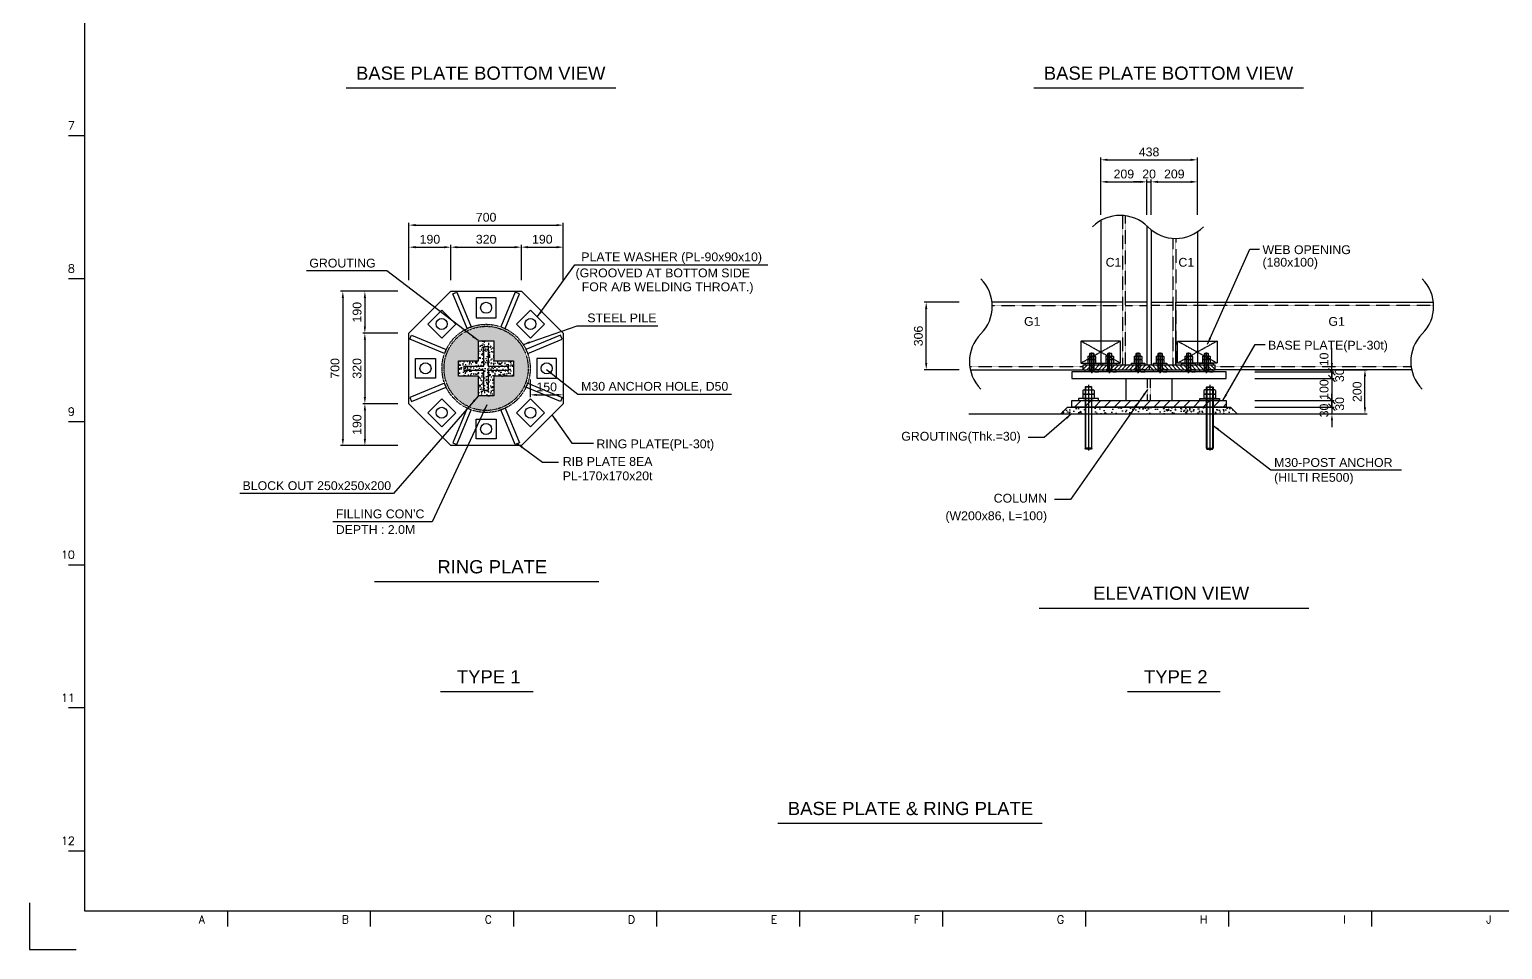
# Model space of a CAD drawing. Header units: millimetres. Extents: x 376548 to 485787, y -156716 to -17718.
# Drawn here: x 388819 to 395502, y -89041 to -84866 of the extents above; entities that cross this region are included whole.
import ezdxf
from ezdxf.enums import TextEntityAlignment as Align

# ---------------------------------------------------------------- set-up
doc = ezdxf.new("R2010")
doc.units = ezdxf.units.MM
doc.header["$LTSCALE"] = 2
doc.linetypes.add('CENTER', pattern=[2, 1.25, -0.25, 0.25, -0.25])
doc.linetypes.add('HIDDEN', pattern=[0.375, 0.25, -0.125])
doc.layers.get('Defpoints').update_dxf_attribs({"color": 250})
for name, color, linetype in [('C_CEN', 1, 'CENTER'), ('C_COLUMN-01', 2, 'Continuous'), ('C_GIRDER', 2, 'Continuous'), ('C_HAT', 253, 'Continuous'), ('C_TEXT_01', 2, 'Continuous'), ('DIM-SCALE', 7, 'Continuous'), ('PLATE', 2, 'Continuous'), ('TAN-TIT', 30, 'Continuous'), ('TITLE', 7, 'Continuous'), ('나사산', 1, 'Continuous'), ('중심선', 1, 'CENTER')]:
    doc.layers.add(name, color=color, linetype=linetype)
doc.styles.add('Arial', font='arial.ttf')
doc.styles.add('COM', font='COMPLEX', dxfattribs={"height": 5})
doc.dimstyles.new('일반도면_0010', dxfattribs={"dimtxt": 40, "dimasz": 30, "dimexe": 10, "dimexo": 50, "dimgap": 15, "dimtad": 1, "dimdec": 0, "dimzin": 0, "dimdsep": 46, "dimtxsty": 'Arial', "dimcen": -50, "dimclrd": 7, "dimclre": 7, "dimclrt": 2, "dimadec": 8, "dimazin": 0, "dimtfac": 1, "dimtdec": 0, "dimtix": 1, "dimtmove": 2, "dimatfit": 3, "dimfxl": 1, "dimtolj": 1, "dimtzin": 0, "dimarcsym": 0})

# ---------------------------------------------------------------- blocks, each defined once
blk = doc.blocks.new('*D138')
at = {"layer": 'Defpoints', "color": 0}
for p in [(390540.7, -86054.1), (390340.7, -86244.1), (390540.7, -86244.1)]:
    blk.add_point(p, dxfattribs=at)
at = {"layer": 'DIM-SCALE', "color": 7, "lineweight": -2}
for p, q in [((390490.7, -86054.1), (390330.7, -86054.1)), ((390340.7, -86084.1), (390340.7, -86214.1)), ((390490.7, -86244.1), (390330.7, -86244.1))]:
    blk.add_line(p, q, dxfattribs=at)
at = {"layer": 'DIM-SCALE', "color": 7}
for points in [[(390335.7, -86084.1), (390345.7, -86084.1), (390340.7, -86054.1)], [(390335.7, -86214.1), (390345.7, -86214.1), (390340.7, -86244.1)]]:
    blk.add_solid(points, dxfattribs=at)
at = {"layer": 'DIM-SCALE', "color": 2, "insert": (390305.3, -86149.1), "char_height": 40, "attachment_point": 5, "rotation": 90, "style": 'Arial'}
blk.add_mtext('\\A1;190', dxfattribs=at)
blk = doc.blocks.new('*D139')
at = {"layer": 'Defpoints', "color": 0}
for p in [(390540.7, -86244.1), (390340.7, -86564.1), (390540.7, -86564.1)]:
    blk.add_point(p, dxfattribs=at)
at = {"layer": 'DIM-SCALE', "color": 7, "lineweight": -2}
for p, q in [((390490.7, -86244.1), (390330.7, -86244.1)), ((390340.7, -86274.1), (390340.7, -86534.1)), ((390490.7, -86564.1), (390330.7, -86564.1))]:
    blk.add_line(p, q, dxfattribs=at)
at = {"layer": 'DIM-SCALE', "color": 7}
for points in [[(390335.7, -86274.1), (390345.7, -86274.1), (390340.7, -86244.1)], [(390335.7, -86534.1), (390345.7, -86534.1), (390340.7, -86564.1)]]:
    blk.add_solid(points, dxfattribs=at)
at = {"layer": 'DIM-SCALE', "color": 2, "insert": (390305.3, -86404.1), "char_height": 40, "attachment_point": 5, "rotation": 90, "style": 'Arial'}
blk.add_mtext('\\A1;320', dxfattribs=at)
blk = doc.blocks.new('*D140')
at = {"layer": 'Defpoints', "color": 0}
for p in [(390540.7, -86564.1), (390340.7, -86754.1), (390540.7, -86754.1)]:
    blk.add_point(p, dxfattribs=at)
at = {"layer": 'DIM-SCALE', "color": 7, "lineweight": -2}
for p, q in [((390490.7, -86564.1), (390330.7, -86564.1)), ((390340.7, -86594.1), (390340.7, -86724.1)), ((390490.7, -86754.1), (390330.7, -86754.1))]:
    blk.add_line(p, q, dxfattribs=at)
at = {"layer": 'DIM-SCALE', "color": 7}
for points in [[(390335.7, -86594.1), (390345.7, -86594.1), (390340.7, -86564.1)], [(390335.7, -86724.1), (390345.7, -86724.1), (390340.7, -86754.1)]]:
    blk.add_solid(points, dxfattribs=at)
at = {"layer": 'DIM-SCALE', "color": 2, "insert": (390305.3, -86659.1), "char_height": 40, "attachment_point": 5, "rotation": 90, "style": 'Arial'}
blk.add_mtext('\\A1;190', dxfattribs=at)
blk = doc.blocks.new('*D141')
at = {"layer": 'Defpoints', "color": 0}
for p in [(390540.7, -86054.1), (390240.7, -86754.1), (390540.7, -86754.1)]:
    blk.add_point(p, dxfattribs=at)
at = {"layer": 'DIM-SCALE', "color": 7, "lineweight": -2}
for p, q in [((390490.7, -86054.1), (390230.7, -86054.1)), ((390240.7, -86084.1), (390240.7, -86724.1)), ((390490.7, -86754.1), (390230.7, -86754.1))]:
    blk.add_line(p, q, dxfattribs=at)
at = {"layer": 'DIM-SCALE', "color": 7}
for points in [[(390235.7, -86084.1), (390245.7, -86084.1), (390240.7, -86054.1)], [(390235.7, -86724.1), (390245.7, -86724.1), (390240.7, -86754.1)]]:
    blk.add_solid(points, dxfattribs=at)
at = {"layer": 'DIM-SCALE', "color": 2, "insert": (390205.3, -86404.1), "char_height": 40, "attachment_point": 5, "rotation": 90, "style": 'Arial'}
blk.add_mtext('\\A1;700', dxfattribs=at)
blk = doc.blocks.new('*D142')
at = {"layer": 'Defpoints', "color": 0}
for p in [(390730.7, -85854.1), (390540.7, -86054.1), (390730.7, -86054.1)]:
    blk.add_point(p, dxfattribs=at)
at = {"layer": 'DIM-SCALE', "color": 7, "lineweight": -2}
for p, q in [((390540.7, -86004.1), (390540.7, -85844.1)), ((390570.7, -85854.1), (390700.7, -85854.1)), ((390730.7, -86004.1), (390730.7, -85844.1))]:
    blk.add_line(p, q, dxfattribs=at)
at = {"layer": 'DIM-SCALE', "color": 7}
for points in [[(390570.7, -85849.1), (390570.7, -85859.1), (390540.7, -85854.1)], [(390700.7, -85849.1), (390700.7, -85859.1), (390730.7, -85854.1)]]:
    blk.add_solid(points, dxfattribs=at)
at = {"layer": 'DIM-SCALE', "color": 2, "insert": (390635.7, -85818.6), "char_height": 40, "attachment_point": 5, "style": 'Arial'}
blk.add_mtext('\\A1;190', dxfattribs=at)
blk = doc.blocks.new('*D143')
at = {"layer": 'Defpoints', "color": 0}
for p in [(391050.7, -85854.1), (390730.7, -86054.1), (391050.7, -86054.1)]:
    blk.add_point(p, dxfattribs=at)
at = {"layer": 'DIM-SCALE', "color": 7, "lineweight": -2}
for p, q in [((390730.7, -86004.1), (390730.7, -85844.1)), ((390760.7, -85854.1), (391020.7, -85854.1)), ((391050.7, -86004.1), (391050.7, -85844.1))]:
    blk.add_line(p, q, dxfattribs=at)
at = {"layer": 'DIM-SCALE', "color": 7}
for points in [[(390760.7, -85849.1), (390760.7, -85859.1), (390730.7, -85854.1)], [(391020.7, -85849.1), (391020.7, -85859.1), (391050.7, -85854.1)]]:
    blk.add_solid(points, dxfattribs=at)
at = {"layer": 'DIM-SCALE', "color": 2, "insert": (390890.7, -85818.6), "char_height": 40, "attachment_point": 5, "style": 'Arial'}
blk.add_mtext('\\A1;320', dxfattribs=at)
blk = doc.blocks.new('*D144')
at = {"layer": 'Defpoints', "color": 0}
for p in [(391240.7, -85854.1), (391050.7, -86054.1), (391240.7, -86054.1)]:
    blk.add_point(p, dxfattribs=at)
at = {"layer": 'DIM-SCALE', "color": 7, "lineweight": -2}
for p, q in [((391050.7, -86004.1), (391050.7, -85844.1)), ((391080.7, -85854.1), (391210.7, -85854.1)), ((391240.7, -86004.1), (391240.7, -85844.1))]:
    blk.add_line(p, q, dxfattribs=at)
at = {"layer": 'DIM-SCALE', "color": 7}
for points in [[(391080.7, -85849.1), (391080.7, -85859.1), (391050.7, -85854.1)], [(391210.7, -85849.1), (391210.7, -85859.1), (391240.7, -85854.1)]]:
    blk.add_solid(points, dxfattribs=at)
at = {"layer": 'DIM-SCALE', "color": 2, "insert": (391145.7, -85818.6), "char_height": 40, "attachment_point": 5, "style": 'Arial'}
blk.add_mtext('\\A1;190', dxfattribs=at)
blk = doc.blocks.new('*D145')
at = {"layer": 'Defpoints', "color": 0}
for p in [(391240.7, -85754.1), (390540.7, -86054.1), (391240.7, -86054.1)]:
    blk.add_point(p, dxfattribs=at)
at = {"layer": 'DIM-SCALE', "color": 7, "lineweight": -2}
for p, q in [((390540.7, -86004.1), (390540.7, -85744.1)), ((391240.7, -86004.1), (391240.7, -85744.1)), ((390570.7, -85754.1), (391210.7, -85754.1))]:
    blk.add_line(p, q, dxfattribs=at)
at = {"layer": 'DIM-SCALE', "color": 7}
for points in [[(390570.7, -85749.1), (390570.7, -85759.1), (390540.7, -85754.1)], [(391210.7, -85749.1), (391210.7, -85759.1), (391240.7, -85754.1)]]:
    blk.add_solid(points, dxfattribs=at)
at = {"layer": 'DIM-SCALE', "color": 2, "insert": (390890.7, -85718.6), "char_height": 40, "attachment_point": 5, "style": 'Arial'}
blk.add_mtext('\\A1;700', dxfattribs=at)
blk = doc.blocks.new('*D146')
at = {"layer": 'Defpoints', "color": 0}
for p in [(391090.7, -86404.1), (391240.7, -86404.1), (391240.7, -86524.1)]:
    blk.add_point(p, dxfattribs=at)
at = {"layer": 'DIM-SCALE', "color": 7, "lineweight": -2}
for p, q in [((391090.7, -86454.1), (391090.7, -86534.1)), ((391240.7, -86454.1), (391240.7, -86534.1)), ((391120.7, -86524.1), (391210.7, -86524.1))]:
    blk.add_line(p, q, dxfattribs=at)
at = {"layer": 'DIM-SCALE', "color": 7}
for points in [[(391120.7, -86519.1), (391120.7, -86529.1), (391090.7, -86524.1)], [(391210.7, -86519.1), (391210.7, -86529.1), (391240.7, -86524.1)]]:
    blk.add_solid(points, dxfattribs=at)
at = {"layer": 'DIM-SCALE', "color": 2, "insert": (391165.7, -86488.6), "char_height": 40, "attachment_point": 5, "style": 'Arial'}
blk.add_mtext('\\A1;150', dxfattribs=at)
blk = doc.blocks.new('BORDER')
at = {"layer": 'TAN-TIT'}
for p, q in [((498, 16468), (498, 352)), ((498, 7383), (353, 7383)), ((498, 6085), (353, 6085)), ((498, 4787), (353, 4787)), ((498, 3489), (353, 3489)), ((498, 2192), (353, 2192)), ((498, 894), (353, 894)), ((498, 352), (23282, 352)), ((1796, 352), (1796, 208)), ((3093, 352), (3093, 208)), ((4391, 352), (4391, 208)), ((5689, 352), (5689, 208)), ((6987, 352), (6987, 208)), ((8285, 352), (8285, 208)), ((9583, 352), (9583, 208)), ((10881, 352), (10881, 208)), ((12178, 352), (12178, 208))]:
    blk.add_line(p, q, dxfattribs=at)
at = {"layer": 'TAN-TIT', "linetype": 'Continuous'}
for p, q in [((0, 424), (0, 0)), ((0, 0), (424, 0))]:
    blk.add_line(p, q, dxfattribs=at)
at = {"layer": 'TAN-TIT', "style": 'COM'}
for s, p in [('7', (411, 7441)), ('8', (411, 6143)), ('9', (411, 4845)), ('10', (411, 3547)), ('11', (411, 2249)), ('12', (411, 951))]:
    blk.add_text(s, height=72.1, dxfattribs=at).set_placement(p, align=Align.RIGHT)
for s, p in [('A', (1536, 237)), ('B', (2834, 237)), ('C', (4132, 237)), ('D', (5430, 237)), ('E', (6727, 237)), ('F', (8025, 237)), ('G', (9323, 237)), ('H', (10621, 237)), ('I', (11919, 237)), ('J', (13217, 237))]:
    blk.add_text(s, height=72.1, dxfattribs=at).set_placement(p)
blk = doc.blocks.new('*D1009')
at = {"layer": 'Defpoints', "color": 0}
for p in [(392887.4, -86104), (393087.4, -86104), (393087.4, -86410)]:
    blk.add_point(p, dxfattribs=at)
at = {"layer": 'DIM-SCALE', "color": 7, "lineweight": -2}
for p, q in [((393037.4, -86104), (392877.4, -86104)), ((392887.4, -86380), (392887.4, -86134)), ((393037.4, -86410), (392877.4, -86410))]:
    blk.add_line(p, q, dxfattribs=at)
at = {"layer": 'DIM-SCALE', "color": 7}
for points in [[(392882.4, -86134), (392892.4, -86134), (392887.4, -86104)], [(392882.4, -86380), (392892.4, -86380), (392887.4, -86410)]]:
    blk.add_solid(points, dxfattribs=at)
at = {"layer": 'DIM-SCALE', "color": 2, "insert": (392852, -86257), "char_height": 40, "attachment_point": 5, "rotation": 90, "style": 'Arial'}
blk.add_mtext('\\A1;306', dxfattribs=at)
blk = doc.blocks.new('*D1010')
at = {"layer": 'Defpoints', "color": 0}
for p in [(393888.6, -85557.8), (393679.6, -85757.8), (393888.6, -85757.8)]:
    blk.add_point(p, dxfattribs=at)
at = {"layer": 'DIM-SCALE', "color": 7, "lineweight": -2}
for p, q in [((393679.6, -85707.8), (393679.6, -85547.8)), ((393709.6, -85557.8), (393858.6, -85557.8)), ((393888.6, -85707.8), (393888.6, -85547.8))]:
    blk.add_line(p, q, dxfattribs=at)
at = {"layer": 'DIM-SCALE', "color": 7}
for points in [[(393709.6, -85552.8), (393709.6, -85562.8), (393679.6, -85557.8)], [(393858.6, -85552.8), (393858.6, -85562.8), (393888.6, -85557.8)]]:
    blk.add_solid(points, dxfattribs=at)
at = {"layer": 'DIM-SCALE', "color": 2, "insert": (393784.1, -85522.4), "char_height": 40, "attachment_point": 5, "style": 'Arial'}
blk.add_mtext('\\A1;209', dxfattribs=at)
blk = doc.blocks.new('*D1011')
at = {"layer": 'Defpoints', "color": 0}
for p in [(393908.6, -85557.8), (393888.6, -85757.8), (393908.6, -85757.8)]:
    blk.add_point(p, dxfattribs=at)
at = {"layer": 'DIM-SCALE', "color": 7, "lineweight": -2}
for p, q in [((393858.6, -85557.8), (393828.6, -85557.8)), ((393888.6, -85707.8), (393888.6, -85547.8)), ((393888.6, -85557.8), (393908.6, -85557.8)), ((393908.6, -85707.8), (393908.6, -85547.8)), ((393938.6, -85557.8), (393968.6, -85557.8))]:
    blk.add_line(p, q, dxfattribs=at)
at = {"layer": 'DIM-SCALE', "color": 7}
for points in [[(393858.6, -85552.8), (393858.6, -85562.8), (393888.6, -85557.8)], [(393938.6, -85552.8), (393938.6, -85562.8), (393908.6, -85557.8)]]:
    blk.add_solid(points, dxfattribs=at)
at = {"layer": 'DIM-SCALE', "color": 2, "insert": (393898.6, -85522.4), "char_height": 40, "attachment_point": 5, "style": 'Arial'}
blk.add_mtext('\\A1;20', dxfattribs=at)
blk = doc.blocks.new('*D1012')
at = {"layer": 'Defpoints', "color": 0}
for p in [(394117.6, -85557.8), (393908.6, -85757.8), (394117.6, -85757.8)]:
    blk.add_point(p, dxfattribs=at)
at = {"layer": 'DIM-SCALE', "color": 7, "lineweight": -2}
for p, q in [((393908.6, -85707.8), (393908.6, -85547.8)), ((393938.6, -85557.8), (394087.6, -85557.8)), ((394117.6, -85707.8), (394117.6, -85547.8))]:
    blk.add_line(p, q, dxfattribs=at)
at = {"layer": 'DIM-SCALE', "color": 7}
for points in [[(393938.6, -85552.8), (393938.6, -85562.8), (393908.6, -85557.8)], [(394087.6, -85552.8), (394087.6, -85562.8), (394117.6, -85557.8)]]:
    blk.add_solid(points, dxfattribs=at)
at = {"layer": 'DIM-SCALE', "color": 2, "insert": (394013.1, -85522.4), "char_height": 40, "attachment_point": 5, "style": 'Arial'}
blk.add_mtext('\\A1;209', dxfattribs=at)
blk = doc.blocks.new('*D1013')
at = {"layer": 'Defpoints', "color": 0}
for p in [(394117.6, -85457.8), (393679.6, -85757.8), (394117.6, -85757.8)]:
    blk.add_point(p, dxfattribs=at)
at = {"layer": 'DIM-SCALE', "color": 7, "lineweight": -2}
for p, q in [((393679.6, -85707.8), (393679.6, -85447.8)), ((393709.6, -85457.8), (394087.6, -85457.8)), ((394117.6, -85707.8), (394117.6, -85447.8))]:
    blk.add_line(p, q, dxfattribs=at)
at = {"layer": 'DIM-SCALE', "color": 7}
for points in [[(393709.6, -85452.8), (393709.6, -85462.8), (393679.6, -85457.8)], [(394087.6, -85452.8), (394087.6, -85462.8), (394117.6, -85457.8)]]:
    blk.add_solid(points, dxfattribs=at)
at = {"layer": 'DIM-SCALE', "color": 2, "insert": (393898.6, -85422.4), "char_height": 40, "attachment_point": 5, "style": 'Arial'}
blk.add_mtext('\\A1;438', dxfattribs=at)
blk = doc.blocks.new('_Oblique')
at = {"color": 0, "linetype": 'ByBlock', "lineweight": -2}
blk.add_line((-0.5, -0.5), (0.5, 0.5), dxfattribs=at)
blk = doc.blocks.new('*D1014')
at = {"layer": 'Defpoints', "color": 0}
for p in [(394328, -86420), (394328, -86450), (394728, -86420)]:
    blk.add_point(p, dxfattribs=at)
at = {"layer": 'DIM-SCALE', "color": 7, "lineweight": -2}
for p, q in [((394728, -86420), (394728, -86390)), ((394378, -86420), (394738, -86420)), ((394378, -86450), (394738, -86450)), ((394728, -86450), (394728, -86420)), ((394728, -86450), (394728, -86480))]:
    blk.add_line(p, q, dxfattribs=at)
at = {"layer": 'DIM-SCALE', "color": 7, "lineweight": -2, "xscale": 30, "yscale": 30, "zscale": 30}
for p, rotation in [((394728, -86420), 270), ((394728, -86450), 90)]:
    blk.add_blockref('_Oblique', p, dxfattribs=dict(at, rotation=rotation))
at = {"layer": 'DIM-SCALE', "color": 2, "char_height": 40, "attachment_point": 5, "rotation": 90, "style": 'Arial'}
for s, insert in [('\\A1;30', (394763.4, -86435)), ('\\A1;', (394693, -86435))]:
    blk.add_mtext(s, dxfattribs=dict(at, insert=insert))
blk = doc.blocks.new('*D1015')
at = {"layer": 'Defpoints', "color": 0}
for p in [(394328, -86550), (394328, -86580), (394728, -86550)]:
    blk.add_point(p, dxfattribs=at)
at = {"layer": 'DIM-SCALE', "color": 7, "lineweight": -2}
for p, q in [((394728, -86550), (394728, -86520)), ((394378, -86550), (394738, -86550)), ((394378, -86580), (394738, -86580)), ((394728, -86580), (394728, -86550)), ((394728, -86580), (394728, -86610))]:
    blk.add_line(p, q, dxfattribs=at)
at = {"layer": 'DIM-SCALE', "color": 7, "lineweight": -2, "xscale": 30, "yscale": 30, "zscale": 30}
for p, rotation in [((394728, -86550), 270), ((394728, -86580), 90)]:
    blk.add_blockref('_Oblique', p, dxfattribs=dict(at, rotation=rotation))
at = {"layer": 'DIM-SCALE', "color": 2, "char_height": 40, "attachment_point": 5, "rotation": 90, "style": 'Arial'}
for s, insert in [('\\A1;30', (394763.4, -86565)), ('\\A1;', (394693, -86565))]:
    blk.add_mtext(s, dxfattribs=dict(at, insert=insert))
blk = doc.blocks.new('*D1016')
at = {"layer": 'Defpoints', "color": 0}
for p in [(394328, -86580), (394328, -86610), (394728, -86610)]:
    blk.add_point(p, dxfattribs=at)
at = {"layer": 'DIM-SCALE', "color": 7, "lineweight": -2}
for p, q in [((394378, -86580), (394738, -86580)), ((394378, -86610), (394738, -86610)), ((394728, -86580), (394728, -86550)), ((394728, -86580), (394728, -86610)), ((394728, -86640), (394728, -86670))]:
    blk.add_line(p, q, dxfattribs=at)
at = {"layer": 'DIM-SCALE', "color": 7}
blk.add_solid([(394723, -86640), (394733, -86640), (394728, -86610)], dxfattribs=at)
at = {"layer": 'DIM-SCALE', "color": 7, "lineweight": -2, "xscale": 30, "yscale": 30, "zscale": 30, "rotation": 270}
blk.add_blockref('_Oblique', (394728, -86580), dxfattribs=at)
at = {"layer": 'DIM-SCALE', "color": 2, "insert": (394692.6, -86595), "char_height": 40, "attachment_point": 5, "rotation": 90, "style": 'Arial'}
blk.add_mtext('\\A1;30', dxfattribs=at)
blk = doc.blocks.new('*D1017')
at = {"layer": 'Defpoints', "color": 0}
for p in [(394328, -86410), (394328, -86420), (394728, -86420)]:
    blk.add_point(p, dxfattribs=at)
at = {"layer": 'DIM-SCALE', "color": 7, "lineweight": -2}
for p, q in [((394378, -86410), (394738, -86410)), ((394728, -86380), (394728, -86350)), ((394728, -86410), (394728, -86420)), ((394378, -86420), (394738, -86420)), ((394728, -86420), (394728, -86450))]:
    blk.add_line(p, q, dxfattribs=at)
at = {"layer": 'DIM-SCALE', "color": 7}
blk.add_solid([(394723, -86380), (394733, -86380), (394728, -86410)], dxfattribs=at)
at = {"layer": 'DIM-SCALE', "color": 7, "lineweight": -2, "xscale": 30, "yscale": 30, "zscale": 30, "rotation": 90}
blk.add_blockref('_Oblique', (394728, -86420), dxfattribs=at)
at = {"layer": 'DIM-SCALE', "color": 2, "insert": (394692.6, -86363.3), "char_height": 40, "attachment_point": 5, "rotation": 90, "style": 'Arial'}
blk.add_mtext('\\A1;10', dxfattribs=at)
blk = doc.blocks.new('*D1018')
at = {"layer": 'Defpoints', "color": 0}
for p in [(394328, -86450), (394328, -86550), (394728, -86550)]:
    blk.add_point(p, dxfattribs=at)
at = {"layer": 'DIM-SCALE', "color": 7, "lineweight": -2}
for p, q in [((394378, -86450), (394738, -86450)), ((394728, -86450), (394728, -86420)), ((394728, -86450), (394728, -86550)), ((394378, -86550), (394738, -86550)), ((394728, -86550), (394728, -86580))]:
    blk.add_line(p, q, dxfattribs=at)
at = {"layer": 'DIM-SCALE', "color": 7, "lineweight": -2, "xscale": 30, "yscale": 30, "zscale": 30}
for p, rotation in [((394728, -86450), 270), ((394728, -86550), 90)]:
    blk.add_blockref('_Oblique', p, dxfattribs=dict(at, rotation=rotation))
at = {"layer": 'DIM-SCALE', "color": 2, "insert": (394692.6, -86500), "char_height": 40, "attachment_point": 5, "rotation": 90, "style": 'Arial'}
blk.add_mtext('\\A1;100', dxfattribs=at)
blk = doc.blocks.new('*D1019')
at = {"layer": 'Defpoints', "color": 0}
for p in [(394348.6, -86410), (394878, -86410), (394378, -86610)]:
    blk.add_point(p, dxfattribs=at)
at = {"layer": 'DIM-SCALE', "color": 7, "lineweight": -2}
for p, q in [((394398.6, -86410), (394888, -86410)), ((394878, -86580), (394878, -86440)), ((394428, -86610), (394888, -86610))]:
    blk.add_line(p, q, dxfattribs=at)
at = {"layer": 'DIM-SCALE', "color": 7}
for points in [[(394873, -86440), (394883, -86440), (394878, -86410)], [(394873, -86580), (394883, -86580), (394878, -86610)]]:
    blk.add_solid(points, dxfattribs=at)
at = {"layer": 'DIM-SCALE', "color": 2, "insert": (394842.6, -86510), "char_height": 40, "attachment_point": 5, "rotation": 90, "style": 'Arial'}
blk.add_mtext('\\A1;200', dxfattribs=at)
blk = doc.blocks.new('BOLT1')
for p, q in [((-17.3, -17.7), (-15, -16.4)), ((-17.3, -17.7), (-17.3, -31)), ((-17.3, -31), (-15, -32.4)), ((-17.3, -33.7), (-15, -32.4)), ((-17.3, -33.7), (-17.3, -47)), ((-17.3, -47), (-15, -48.4)), ((-15, -16.4), (15, -16.4)), ((-15, -32.4), (15, -32.4)), ((-15, -32.4), (15, -32.4)), ((-15, -48.4), (15, -48.4)), ((-8.6, -5), (-10, -6.4)), ((10, -6.4), (-10, -6.4)), ((-10, -6.4), (-10, -86)), ((-8.7, -17.7), (-8.7, -31)), ((-8.7, -33.7), (-8.7, -47)), ((8.6, -5), (-8.6, -5)), ((10, -6.4), (8.6, -5)), ((8.7, -17.7), (8.7, -31)), ((8.7, -33.7), (8.7, -47)), ((10, -86), (10, -6.4)), ((15, -16.4), (17.3, -17.7)), ((15, -32.4), (17.3, -31)), ((15, -32.4), (17.3, -33.7)), ((15, -48.4), (17.3, -47)), ((17.3, -17.7), (17.3, -31)), ((17.3, -33.7), (17.3, -47)), ((10, -86), (-10, -86)), ((-8.6, -88.4), (-10, -86)), ((8.6, -88.4), (-8.6, -88.4)), ((10, -86), (8.6, -88.4))]:
    blk.add_line(p, q)
at = {"color": 1}
for points in [[(-30, -48.4), (30, -48.4), (30, -58.4), (-30, -58.4)], [(-30, -78.4), (-10, -78.4), (-10, -83.4), (-15, -88.4), (-30, -88.4)], [(30, -78.4), (10, -78.4), (10, -83.4), (15, -88.4), (30, -88.4)]]:
    blk.add_lwpolyline(points, close=True, dxfattribs=at)
for centre, radius, start, end in [((-13, -24), 7.66, 55.59101, 124.40899), ((-13, -24.7), 7.66, 235.59101, 304.40899), ((-13, -40), 7.66, 55.59101, 124.40899), ((-13, -40.7), 7.66, 235.59101, 304.40899), ((0.2, -46.3), 30, 90.40019, 107.1986), ((0.2, -2.4), 30, 252.8014, 269.59981), ((0.2, -62.3), 30, 90.40019, 107.1986), ((0.2, -18.4), 30, 252.8014, 269.59981), ((-0.2, -46.3), 30, 72.8014, 89.59981), ((-0.2, -2.4), 30, 270.40019, 287.1986), ((-0.2, -62.3), 30, 72.8014, 89.59981), ((-0.2, -18.4), 30, 270.40019, 287.1986), ((13, -24), 7.66, 55.59101, 124.40899), ((13, -24.7), 7.66, 235.59101, 304.40899), ((13, -40), 7.66, 55.59101, 124.40899), ((13, -40.7), 7.66, 235.59101, 304.40899)]:
    blk.add_arc(centre, radius, start, end)
at = {"layer": '나사산'}
for p, q in [((-8.6, -5), (-8.6, -88.4)), ((8.6, -5), (8.6, -88.4))]:
    blk.add_line(p, q, dxfattribs=at)
at = {"layer": '중심선'}
for p, q in [((0, -94.4), (0, 0)), ((0, -17.4), (0, -93))]:
    blk.add_line(p, q, dxfattribs=at)

msp = doc.modelspace()

# ---------------------------------------------------------------- hatches: boundary and pattern name
h = msp.add_hatch(color=9)
h.paths.add_polyline_path([(390699.7, -86404.1, 1), (391081.7, -86404.1, 1)])
h.paths.add_polyline_path([(391015.7, -86369.1), (391015.7, -86439.1), (390925.7, -86439.1), (390925.7, -86529.1), (390855.7, -86529.1), (390855.7, -86439.1), (390765.7, -86439.1), (390765.7, -86369.1), (390855.7, -86369.1), (390855.7, -86279.1), (390925.7, -86279.1), (390925.7, -86369.1)], flags=16)
at = {"layer": 'C_GIRDER'}
h = msp.add_hatch(dxfattribs=at)
h.set_pattern_fill('AR-CONC', color=256, scale=5, style=0)
h.set_pattern_definition([(50, (-189288.68, -46092.407), (35.8630091, -3.1376067), [3.75, -41.25]), (355, (-189288.68, -46092.407), (-6.9375667, 37.6096067), [3, -33]), (100.4514, (-189285.692, -46092.67), (28.925469, 34.471977), [3.1870095, -35.0571056]), (46.1842, (-189288.68, -46082.407), (53.3620524, -8.2759507), [5.625, -61.875]), (96.6356, (-189284.234, -46083.097), (46.7331353, 48.7058935), [4.7805144, -52.58565]), (351.1842, (-189288.68, -46082.407), (46.733097, 48.70593), [4.5, -49.5]), (21, (-189283.68, -46084.907), (29.8453526, -20.1309445), [3.75, -41.25]), (326, (-189283.68, -46084.907), (12.1657666, 36.2575023), [3, -33]), (71.4514, (-189281.193, -46086.585), (42.0111314, 16.1265248), [3.1870095, -35.0571056]), (37.5, (-189288.68, -46092.407), (0.60799277, 16.6446927), [0, -32.6, 0, -33.5, 0, -33.125]), (7.5, (-189288.68, -46092.407), (13.15347687, 19.7205856), [0, -19.1, 0, -31.85, 0, -12.625]), (327.5, (-189299.83, -46092.407), (26.6911218, -1.1277436), [0, -12.5, 0, -39, 0, -51.75]), (317.5, (-189304.83, -46092.407), (29.1593085, 5.0052491), [0, -16.25, 0, -25.9, 0, -36.75])])
h.paths.add_polyline_path([(391015.7, -86439.1), (391015.7, -86369.1), (390925.7, -86369.1), (390925.7, -86279.1), (390855.7, -86279.1), (390855.7, -86369.1), (390765.7, -86369.1), (390765.7, -86439.1), (390855.7, -86439.1), (390855.7, -86529.1), (390925.7, -86529.1), (390925.7, -86439.1)])
h = msp.add_hatch(dxfattribs=at)
h.set_pattern_fill('AR-CONC', color=256, scale=0.3, style=0)
h.set_pattern_definition([(50, (-398.44, -373.074), (54.6554007, -4.7817257), [5.715, -62.865]), (355, (-398.44, -373.074), (-10.5730264, 57.3170536), [4.572, -50.292175]), (100.451445, (-393.887, -373.47), (44.082374, 52.5353256), [4.857003, -53.427073]), (46.1842, (-398.44, -357.834), (81.323712, -12.612698), [8.5725, -94.2975]), (96.635558, (-391.664, -358.885), (71.22124, 74.227837), [7.285507, -80.140682]), (351.18415, (-398.44, -357.83), (71.22124, 74.227837), [6.85799, -75.43792]), (21, (-390.82, -361.644), (45.4843174, -30.6795595), [5.715, -62.865]), (326, (-390.82, -361.644), (18.5406085, 55.25639), [4.572, -50.292]), (71.451445, (-387.03, -364.2), (64.024926, 24.576831), [4.857003, -53.426981]), (37.5, (-398.441, -373.074), (0.926581, 25.3665117), [0, -49.6824, 0, -51.054, 0, -50.4825]), (7.5, (-398.441, -373.074), (20.0458988, 30.0541724), [0, -29.1084, 0, -48.5394, 0, -19.2405]), (327.5, (-415.434, -373.074), (40.6771786, -1.7186232), [0, -19.05, 0, -59.436, 0, -78.867]), (317.5, (-423.054, -373.074), (44.4387544, 7.6279473), [0, -24.765, 0, -39.4716, 0, -56.007])])
h.paths.add_polyline_path([(393608.6, -86610), (393608.6, -86580), (393528.6, -86580), (393498.6, -86610)])
h.paths.add_polyline_path([(394158.6, -86610), (394158.6, -86580), (393638.6, -86580), (393638.6, -86610)])
h.paths.add_polyline_path([(394298.6, -86610), (394268.6, -86580), (394188.6, -86580), (394188.6, -86610)])
at = {"layer": 'C_HAT'}
h = msp.add_hatch(dxfattribs=at)
h.set_pattern_fill('ANSI31', color=256, scale=100, style=0)
h.set_pattern_definition([(45, (-180776.502, -64551.84), (-8.83883476, 8.83883476), [])])
h.paths.add_polyline_path([(393898.6, -86390), (393598.6, -86390), (393598.6, -86410), (393898.6, -86410)])
h = msp.add_hatch(dxfattribs=at)
h.set_pattern_fill('ANSI31', color=256, scale=100, style=0)
h.set_pattern_definition([(135, (968573.74, -64551.84), (8.83883476, 8.83883476), [])])
h.paths.add_polyline_path([(393898.6, -86390), (394198.6, -86390), (394198.6, -86410), (393898.6, -86410)])
h = msp.add_hatch(dxfattribs=at)
h.set_pattern_fill('ANSI31', color=256, scale=10, style=0)
h.set_pattern_definition([(45, (-968.44, -171.407), (-22.4506403, 22.4506403), [])])
h.paths.add_polyline_path([(394248.6, -86550), (393548.6, -86550), (393548.6, -86580), (394248.6, -86580)])

# ---------------------------------------------------------------- linework, layer by layer
for p, q in [((390255.6, -85131.7), (391478.8, -85131.7)), ((393376, -85131.7), (394599.2, -85131.7)), ((393597.6, -86504), (393601.1, -86502)), ((393597.6, -86504), (393597.6, -86519)), ((393597.6, -86519), (393601.1, -86521)), ((393597.6, -86523), (393601.1, -86521)), ((393597.6, -86523), (393597.6, -86538)), ((393597.6, -86538), (393601.1, -86540)), ((393601.1, -86502), (393646.1, -86502)), ((393601.1, -86521), (393646.1, -86521)), ((393601.1, -86521), (393646.1, -86521)), ((393601.1, -86540), (393646.1, -86540)), ((393610.6, -86487), (393608.6, -86489)), ((393638.6, -86489), (393608.6, -86489)), ((393608.6, -86489), (393608.6, -86766.4)), ((393636.6, -86487), (393610.6, -86487)), ((393610.6, -86504), (393610.6, -86519)), ((393610.6, -86523), (393610.6, -86538)), ((393638.6, -86489), (393636.6, -86487)), ((393636.6, -86504), (393636.6, -86519)), ((393636.6, -86523), (393636.6, -86538)), ((393638.6, -86766.4), (393638.6, -86489)), ((393646.1, -86502), (393649.6, -86504)), ((393646.1, -86521), (393649.6, -86519)), ((393646.1, -86521), (393649.6, -86523)), ((393646.1, -86540), (393649.6, -86538)), ((393649.6, -86504), (393649.6, -86519)), ((393649.6, -86523), (393649.6, -86538)), ((394151.1, -86502), (394147.6, -86504)), ((394147.6, -86504), (394147.6, -86519)), ((394151.1, -86521), (394147.6, -86519)), ((394151.1, -86521), (394147.6, -86523)), ((394147.6, -86523), (394147.6, -86538)), ((394151.1, -86540), (394147.6, -86538)), ((394196.1, -86502), (394151.1, -86502)), ((394196.1, -86521), (394151.1, -86521)), ((394196.1, -86521), (394151.1, -86521)), ((394196.1, -86540), (394151.1, -86540)), ((394158.6, -86489), (394160.6, -86487)), ((394158.6, -86766.4), (394158.6, -86489)), ((394158.6, -86489), (394188.6, -86489)), ((394160.6, -86487), (394186.6, -86487)), ((394160.6, -86504), (394160.6, -86519)), ((394160.6, -86523), (394160.6, -86538)), ((394186.6, -86487), (394188.6, -86489)), ((394186.6, -86504), (394186.6, -86519)), ((394186.6, -86523), (394186.6, -86538)), ((394188.6, -86489), (394188.6, -86766.4)), ((394199.6, -86504), (394196.1, -86502)), ((394199.6, -86519), (394196.1, -86521)), ((394199.6, -86523), (394196.1, -86521)), ((394199.6, -86538), (394196.1, -86540)), ((394199.6, -86504), (394199.6, -86519)), ((394199.6, -86523), (394199.6, -86538)), ((393638.6, -86766.4), (393608.6, -86766.4)), ((393610.6, -86770), (393608.6, -86766.4)), ((393636.6, -86770), (393610.6, -86770)), ((393638.6, -86766.4), (393636.6, -86770)), ((394158.6, -86766.4), (394188.6, -86766.4)), ((394158.6, -86766.4), (394160.6, -86770)), ((394160.6, -86770), (394186.6, -86770)), ((394186.6, -86770), (394188.6, -86766.4)), ((390384.8, -87371), (391402.8, -87371)), ((393399.6, -87491.1), (394622.8, -87491.1)), ((390683.1, -87870.3), (391104.4, -87870.3)), ((393800.5, -87870.3), (394221.8, -87870.3)), ((392214.5, -88467.7), (393413.5, -88467.7))]:
    msp.add_line(p, q)
at = {"color": 253}
for p, q in [((393081.4, -86610), (394286.8, -86610)), ((394218.6, -86610), (394665.8, -86610))]:
    msp.add_line(p, q, dxfattribs=at)
at = {"color": 6}
for points in [[(390804.9, -86223.1), (390739.9, -86066.1), (390758.3, -86058.4), (390823.4, -86215.5), (390804.9, -86223.1)], [(390976.5, -86223.1), (391041.5, -86066.1), (391023.1, -86058.4), (390958, -86215.5), (390976.5, -86223.1)], [(390702.1, -86336.8), (390545, -86271.7), (390552.7, -86253.2), (390709.7, -86318.3), (390702.1, -86336.8)], [(391079.3, -86336.8), (391236.4, -86271.7), (391228.7, -86253.2), (391071.6, -86318.3), (391079.3, -86336.8)], [(390702.1, -86471.4), (390545, -86536.4), (390552.7, -86554.9), (390709.7, -86489.8), (390702.1, -86471.4)], [(391079.3, -86471.4), (391236.4, -86536.4), (391228.7, -86554.9), (391071.6, -86489.8), (391079.3, -86471.4)], [(390804.9, -86585), (390739.9, -86742.1), (390758.3, -86749.7), (390823.4, -86592.7), (390804.9, -86585)], [(390976.5, -86585), (391041.5, -86742.1), (391023.1, -86749.7), (390958, -86592.7), (390976.5, -86585)]]:
    msp.add_lwpolyline(points, dxfattribs=at)
at = {"color": 1}
for points in [[(393668.6, -86540), (393578.6, -86540), (393578.6, -86550), (393668.6, -86550)], [(394128.6, -86540), (394218.6, -86540), (394218.6, -86550), (394128.6, -86550)]]:
    msp.add_lwpolyline(points, close=True, dxfattribs=at)
for centre, radius, start, end in [((393604.1, -86513.5), 11.5, 55.59101, 124.40899), ((393604.1, -86509.5), 11.5, 235.59101, 304.40899), ((393604.1, -86532.5), 11.5, 55.59101, 124.40899), ((393604.1, -86528.5), 11.5, 235.59101, 304.40899), ((393623.9, -86547), 45, 90.40019, 107.1986), ((393623.9, -86476), 45, 252.8014, 269.59981), ((393623.9, -86566), 45, 90.40019, 107.1986), ((393623.9, -86495), 45, 252.8014, 269.59981), ((393623.3, -86547), 45, 72.8014, 89.59981), ((393623.3, -86476), 45, 270.40019, 287.1986), ((393623.3, -86566), 45, 72.8014, 89.59981), ((393623.3, -86495), 45, 270.40019, 287.1986), ((393643.1, -86513.5), 11.5, 55.59101, 124.40899), ((393643.1, -86509.5), 11.5, 235.59101, 304.40899), ((393643.1, -86532.5), 11.5, 55.59101, 124.40899), ((393643.1, -86528.5), 11.5, 235.59101, 304.40899), ((394154.1, -86513.5), 11.5, 55.59101, 124.40899), ((394154.1, -86509.5), 11.5, 235.59101, 304.40899), ((394154.1, -86532.5), 11.5, 55.59101, 124.40899), ((394154.1, -86528.5), 11.5, 235.59101, 304.40899), ((394173.9, -86547), 45, 90.40019, 107.1986), ((394173.9, -86476), 45, 252.8014, 269.59981), ((394173.9, -86566), 45, 90.40019, 107.1986), ((394173.9, -86495), 45, 252.8014, 269.59981), ((394173.3, -86547), 45, 72.8014, 89.59981), ((394173.3, -86476), 45, 270.40019, 287.1986), ((394173.3, -86566), 45, 72.8014, 89.59981), ((394173.3, -86495), 45, 270.40019, 287.1986), ((394193.1, -86513.5), 11.5, 55.59101, 124.40899), ((394193.1, -86509.5), 11.5, 235.59101, 304.40899), ((394193.1, -86532.5), 11.5, 55.59101, 124.40899), ((394193.1, -86528.5), 11.5, 235.59101, 304.40899)]:
    msp.add_arc(centre, radius, start, end)
at = {"layer": 'C_CEN'}
for p, q in [((393769.6, -86280), (393589.6, -86380)), ((393589.6, -86280), (393769.6, -86380)), ((394027.6, -86280), (394207.6, -86380)), ((394207.6, -86280), (394027.6, -86380))]:
    msp.add_line(p, q, dxfattribs=at)
for points in [[(393769.6, -86280), (393589.6, -86280), (393589.6, -86380), (393769.6, -86380)], [(394027.6, -86280), (394207.6, -86280), (394207.6, -86380), (394027.6, -86380)]]:
    msp.add_lwpolyline(points, close=True, dxfattribs=at)
at = {"layer": 'C_CEN', "linetype": 'Continuous'}
for centre, radius, start, end in [((393767.4, -85888.1), 177.9, 45, 135), ((394019, -85636.4), 177.9, 225, 315), ((393010.2, -86122.8), 176.8, 315, 45), ((395012.8, -86122.8), 176.8, 315, 45), ((393260.2, -86372.8), 176.8, 135, 225), ((395262.8, -86372.8), 176.8, 135, 225)]:
    msp.add_arc(centre, radius, start, end, dxfattribs=at)
at = {"layer": 'C_COLUMN-01'}
for p, q in [((393679.6, -85733.3), (393679.6, -86390)), ((393888.6, -85757.8), (393888.6, -86390)), ((393908.6, -85776), (393908.6, -86390)), ((394117.6, -85784.6), (394117.6, -86390))]:
    msp.add_line(p, q, dxfattribs=at)
at = {"layer": 'C_GIRDER', "linetype": 'HIDDEN'}
for p, q in [((393777.6, -85710.4), (393777.6, -86390)), ((393790.6, -85711.7), (393790.6, -86390)), ((394006.6, -85813.9), (394006.6, -86390)), ((394019.6, -85814.4), (394019.6, -86390)), ((393187, -86118.6), (393777.6, -86118.6)), ((393790.6, -86118.6), (393888.6, -86118.6)), ((394006.6, -86118.6), (393908.6, -86118.6)), ((395189.6, -86118.6), (394019.6, -86118.6)), ((393084.9, -86395.4), (393598.6, -86395.4)), ((394198.6, -86395.4), (395087.5, -86395.4)), ((393892.1, -86550), (393892.1, -86450)), ((393905.1, -86550), (393905.1, -86450))]:
    msp.add_line(p, q, dxfattribs=at)
at = {"layer": 'C_GIRDER'}
for p, q in [((393777.6, -86104), (393186, -86104)), ((393888.6, -86104), (393790.6, -86104)), ((393908.6, -86104), (394006.6, -86104)), ((394019.6, -86390), (394019.6, -86104)), ((394019.6, -86104), (395188.6, -86104)), ((393898.6, -86390), (393898.6, -86410)), ((393794.1, -86550), (393794.1, -86450)), ((394003.1, -86550), (394003.1, -86450)), ((393528.6, -86580), (393498.6, -86610)), ((393498.6, -86610), (394298.6, -86610)), ((393528.6, -86580), (394268.6, -86580)), ((394268.6, -86580), (394298.6, -86610))]:
    msp.add_line(p, q, dxfattribs=at)
at = {"layer": 'C_GIRDER', "color": 1}
for p, q in [((393787.6, -86550), (393808.2, -86550)), ((393787.6, -86550), (393808.2, -86550)), ((393989, -86550), (394009.6, -86550)), ((393989, -86550), (394009.6, -86550)), ((393989, -86550), (394009.6, -86550))]:
    msp.add_line(p, q, dxfattribs=at)
at = {"layer": 'C_GIRDER'}
for points in [[(390730.7, -86754.1), (390540.7, -86564.1), (390540.7, -86244.1), (390730.7, -86054.1), (391050.7, -86054.1), (391240.7, -86244.1), (391240.7, -86564.1), (391050.7, -86754.1)], [(390689.4, -86139.2), (390753.1, -86202.8), (390689.4, -86266.5), (390625.8, -86202.8)], [(390935.7, -86084.1), (390845.7, -86084.1), (390845.7, -86174.1), (390935.7, -86174.1)], [(391092, -86139.2), (391028.3, -86202.8), (391092, -86266.5), (391155.6, -86202.8)], [(390925.7, -86439.1), (390925.7, -86529.1), (390855.7, -86529.1), (390855.7, -86439.1), (390765.7, -86439.1), (390765.7, -86369.1), (390855.7, -86369.1), (390855.7, -86279.1), (390925.7, -86279.1), (390925.7, -86369.1), (391015.7, -86369.1), (391015.7, -86439.1)], [(390660.7, -86449.1), (390570.7, -86449.1), (390570.7, -86359.1), (390660.7, -86359.1)], [(391120.7, -86449.1), (391210.7, -86449.1), (391210.7, -86359.1), (391120.7, -86359.1)], [(393598.6, -86410), (394198.6, -86410), (394198.6, -86390), (393598.6, -86390)], [(390689.4, -86669), (390753.1, -86605.3), (390689.4, -86541.7), (390625.8, -86605.3)], [(391092, -86669), (391028.3, -86605.3), (391092, -86541.7), (391155.6, -86605.3)], [(393548.6, -86580), (393548.6, -86550), (394248.6, -86550), (394248.6, -86580)], [(390935.7, -86724.1), (390845.7, -86724.1), (390845.7, -86634.1), (390935.7, -86634.1)]]:
    msp.add_lwpolyline(points, close=True, dxfattribs=at)
for points in [[(390900.7, -86414.1), (390900.7, -86504.1), (390880.7, -86504.1), (390880.7, -86414.1), (390790.7, -86414.1), (390790.7, -86394.1), (390880.7, -86394.1), (390880.7, -86304.1), (390900.7, -86304.1), (390900.7, -86394.1), (390990.7, -86394.1), (390990.7, -86414.1), (390900.7, -86414.1)], [(393087.4, -86410), (393666.6, -86410)], [(395090, -86410), (394198.6, -86410)]]:
    msp.add_lwpolyline(points, dxfattribs=at)
for centre in [(390890.7, -86129.1), (390689.4, -86202.8), (391092, -86202.8), (390615.7, -86404.1), (391165.7, -86404.1), (390689.4, -86605.3), (391092, -86605.3), (390890.7, -86679.1)]:
    msp.add_circle(centre, 25, dxfattribs=at)
at = {"layer": 'DIM-SCALE'}
msp.add_line((394728, -86410), (394728, -86311.6), dxfattribs=at)
at = {"layer": 'PLATE'}
msp.add_lwpolyline([(394248.6, -86450), (394248.6, -86420), (393548.6, -86420), (393548.6, -86450)], close=True, dxfattribs=at)
at = {"layer": 'PLATE', "linetype": 'HIDDEN', "ltscale": 0.2}
for radius in [200, 191]:
    msp.add_circle((390890.7, -86404.1), radius, dxfattribs=at)
at = {"layer": '나사산'}
for p, q in [((393610.6, -86487), (393610.6, -86770)), ((393636.6, -86487), (393636.6, -86770)), ((394160.6, -86487), (394160.6, -86770)), ((394186.6, -86487), (394186.6, -86770))]:
    msp.add_line(p, q, dxfattribs=at)
at = {"layer": '중심선'}
for p, q in [((393623.6, -86478.5), (393623.6, -86776.9)), ((394173.6, -86478.5), (394173.6, -86776.9))]:
    msp.add_line(p, q, dxfattribs=at)

# ---------------------------------------------------------------- block references
at = {"xscale": 0.5, "yscale": 0.5, "zscale": 0.5}
msp.add_blockref('BORDER', (388818.9, -89040.6), dxfattribs=at)
for p in [(393638.6, -86331.7), (393719.6, -86331.7), (393848.6, -86331.7), (393948.6, -86331.7), (394077.6, -86331.7), (394158.6, -86331.7)]:
    msp.add_blockref('BOLT1', p)

# ---------------------------------------------------------------- texts
at = {"layer": 'C_TEXT_01', "style": 'Arial'}
for s, p in [('PLATE WASHER (PL-90x90x10)', (391322.7, -85918.1)), ('WEB OPENING', (394413.2, -85885.6)), ('GROUTING', (390088.7, -85946.3)), ('C1', (393701.5, -85942.8)), ('C1', (394031.7, -85942.8)), ('(180x100)', (394413.2, -85942.4)), ('(GROOVED AT BOTTOM SIDE', (391296.5, -85991)), ('FOR A/B WELDING THROAT.)', (391324.5, -86054)), ('STEEL PILE', (391349.9, -86195.1)), ('G1', (393331.2, -86210.9)), ('G1', (394712.4, -86210.9)), ('BASE PLATE(PL-30t)', (394438.3, -86318.7)), ('M30 ANCHOR HOLE, D50', (391321.9, -86505.4)), ('RING PLATE(PL-30t)', (391391.3, -86766.4)), ('M30-POST ANCHOR', (394466, -86851)), ('(HILTI RE500)', (394466, -86918.5)), ('BLOCK OUT 250x250x200', (389785.7, -86956.1)), ("FILLING CON'C", (390208.9, -87084.1)), ('DEPTH : 2.0M', (390208.9, -87155.2))]:
    msp.add_text(s, height=40, dxfattribs=at).set_placement(p)
for s, p in [('GROUTING(Thk.=30)', (393316, -86712)), ('COLUMN', (393435.7, -86992.9)), ('(W200x86, L=100)', (393435.7, -87072.7))]:
    msp.add_text(s, height=40, dxfattribs=at).set_placement(p, align=Align.MIDDLE_RIGHT)
for s, p in [('RIB PLATE 8EA', (391238.6, -86826.3)), ('PL-170x170x20t', (391238.6, -86891.7))]:
    msp.add_text(s, height=40, dxfattribs=at).set_placement(p, align=Align.MIDDLE_LEFT)
at = {"layer": 'TITLE', "color": 3, "ltscale": 10, "style": 'Arial'}
for s, p in [('BASE PLATE BOTTOM VIEW', (390866.3, -85094.6)), ('BASE PLATE BOTTOM VIEW', (393986.8, -85094.6)), ('RING PLATE', (390918.7, -87333.9)), ('ELEVATION VIEW ', (394010.3, -87454)), ('TYPE 1', (390902.4, -87833.2)), ('TYPE 2', (394019.8, -87833.2)), ('BASE PLATE & RING PLATE', (392816, -88430.6))]:
    msp.add_text(s, height=60, dxfattribs=at).set_placement(p, align=Align.CENTER)

# ---------------------------------------------------------------- dimensions: what is measured, and where the dimension line sits
at = {"layer": 'DIM-SCALE'}
for base, p1, p2, picture, middle in [((394117.6, -85457.8), (393679.6, -85757.8), (394117.6, -85757.8), '*D1013', (393898.6, -85422.4)), ((393888.6, -85557.8), (393679.6, -85757.8), (393888.6, -85757.8), '*D1010', (393784.1, -85522.4)), ((393908.6, -85557.8), (393888.6, -85757.8), (393908.6, -85757.8), '*D1011', (393898.6, -85522.4)), ((394117.6, -85557.8), (393908.6, -85757.8), (394117.6, -85757.8), '*D1012', (394013.1, -85522.4)), ((391240.7, -85754.1), (390540.7, -86054.1), (391240.7, -86054.1), '*D145', (390890.7, -85718.6)), ((390730.7, -85854.1), (390540.7, -86054.1), (390730.7, -86054.1), '*D142', (390635.7, -85818.6)), ((391050.7, -85854.1), (390730.7, -86054.1), (391050.7, -86054.1), '*D143', (390890.7, -85818.6)), ((391240.7, -85854.1), (391050.7, -86054.1), (391240.7, -86054.1), '*D144', (391145.7, -85818.6)), ((391240.7, -86524.1), (391090.7, -86404.1), (391240.7, -86404.1), '*D146', (391165.7, -86488.6))]:
    dim = msp.add_linear_dim(base=base, p1=p1, p2=p2, dimstyle='일반도면_0010', dxfattribs=at)
    dim.commit()
    dim.dimension.update_dxf_attribs({"geometry": picture, "text_midpoint": middle})
for base, p1, p2, angle, picture, middle in [((390240.7, -86754.1), (390540.7, -86054.1), (390540.7, -86754.1), 270, '*D141', (390205.3, -86404.1)), ((390340.7, -86244.1), (390540.7, -86054.1), (390540.7, -86244.1), 270, '*D138', (390305.3, -86149.1)), ((392887.4, -86104), (393087.4, -86410), (393087.4, -86104), 90, '*D1009', (392852, -86257)), ((390340.7, -86564.1), (390540.7, -86244.1), (390540.7, -86564.1), 270, '*D139', (390305.3, -86404.1)), ((394878, -86410), (394378, -86610), (394348.6, -86410), 90, '*D1019', (394842.6, -86510)), ((390340.7, -86754.1), (390540.7, -86564.1), (390540.7, -86754.1), 270, '*D140', (390305.3, -86659.1))]:
    dim = msp.add_linear_dim(base=base, p1=p1, p2=p2, angle=angle, dimstyle='일반도면_0010', dxfattribs=at)
    dim.commit()
    dim.dimension.update_dxf_attribs({"geometry": picture, "text_midpoint": middle})
dim = msp.add_linear_dim(base=(394728, -86420), p1=(394328, -86410), p2=(394328, -86420), angle=270, dimstyle='일반도면_0010', override={"dimgap": 15, "dimblk2": 'Oblique', "dimsah": 1}, dxfattribs=at)
dim.commit()
dim.dimension.update_dxf_attribs({"geometry": '*D1017', "text_midpoint": (394692.6, -86363.3), "dimtype": 160})
for base, p1, p2, override, picture, middle in [((394728, -86420), (394328, -86450), (394328, -86420), {"dimblk1": 'Oblique', "dimblk2": 'Oblique', "dimsah": 1}, '*D1014', (394728, -86435)), ((394728, -86550), (394328, -86580), (394328, -86550), {"dimgap": 15, "dimblk1": 'Oblique', "dimblk2": 'Oblique', "dimsah": 1}, '*D1015', (394728, -86565))]:
    dim = msp.add_linear_dim(base=base, p1=p1, p2=p2, angle=90, text='\\X<>', dimstyle='일반도면_0010', override=override, dxfattribs=at)
    dim.commit()
    dim.dimension.update_dxf_attribs({"geometry": picture, "text_midpoint": middle})
for base, p1, p2, override, picture, middle in [((394728, -86550), (394328, -86450), (394328, -86550), {"dimblk1": 'Oblique', "dimblk2": 'Oblique', "dimsah": 1}, '*D1018', (394692.6, -86500)), ((394728, -86610), (394328, -86580), (394328, -86610), {"dimblk1": 'Oblique', "dimsah": 1}, '*D1016', (394692.6, -86595))]:
    dim = msp.add_linear_dim(base=base, p1=p1, p2=p2, angle=270, dimstyle='일반도면_0010', override=override, dxfattribs=at)
    dim.commit()
    dim.dimension.update_dxf_attribs({"geometry": picture, "text_midpoint": middle})

# ---------------------------------------------------------------- leaders
for points in [[(394163.3, -86293.5), (394355, -85862.4), (394399.4, -85862.4)], [(391124.2, -86169.2), (391292.9, -85933.7), (392169, -85933.7)], [(390854.4, -86277.7), (390439.8, -85961.8), (390075.7, -85961.8)], [(391060.3, -86295.5), (391303.5, -86210.6), (391670.1, -86210.6)], [(394232.7, -86550), (394380.1, -86295.5), (394424.6, -86295.5)], [(391164, -86408.7), (391306.3, -86520.9), (392004, -86520.9)], [(390854.4, -86530.5), (390470.4, -86971.7), (389772.7, -86971.7)], [(393892.1, -86500), (393542.2, -86998.8), (393469.7, -86998.8)], [(390893.8, -86569.4), (390645.9, -87099.7), (390196, -87099.7)], [(391189.1, -86614.1), (391280.2, -86743.2), (391377.5, -86743.2)], [(393547, -86610), (393422.6, -86717.9), (393350.1, -86717.9)], [(394188.6, -86662.6), (394451.2, -86864.4), (395044, -86864.4)], [(391031.8, -86745.5), (391146.1, -86829.3), (391218.6, -86829.3)]]:
    msp.add_leader(points, dimstyle='일반도면_0010', dxfattribs=at)

doc.saveas('drawing.dxf')
